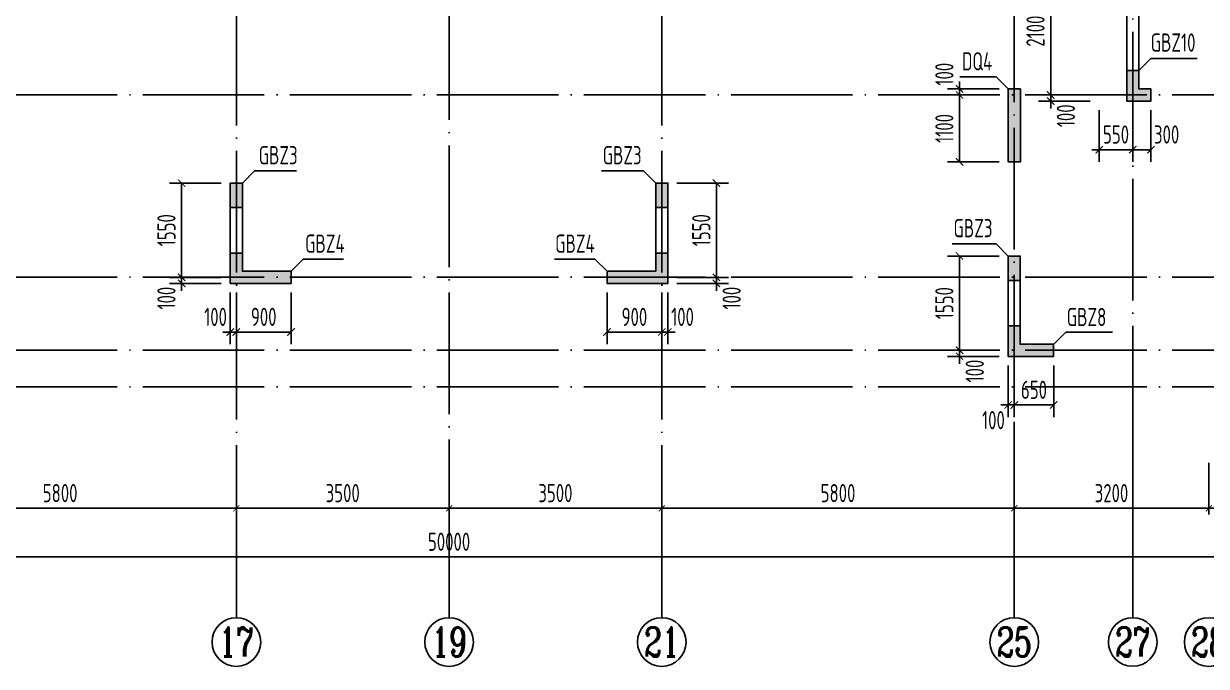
# Model space of a CAD drawing. Extents: x -668857 to 185752, y -270966 to 286822.
# Drawn here: x -299218 to -279757, y -11475 to -901 of the extents above; entities that cross this region are included whole.
import ezdxf
from ezdxf.enums import TextEntityAlignment as Align

# ---------------------------------------------------------------- set-up
doc = ezdxf.new("R2010")
doc.units = 0
doc.header["$LTSCALE"] = 1000
doc.linetypes.add('DOTE', pattern=[2.42, 2, -0.2, 0.02, -0.2])
doc.layers.get('0').update_dxf_attribs({"linetype": 'CONTINUOUS'})
doc.layers.get('DEFPOINTS').update_dxf_attribs({"linetype": 'CONTINUOUS'})
for name, color, linetype in [('A-AXIS', 1, 'CONTINUOUS'), ('A-DOTE', 10, 'DOTE'), ('AXIS_NUM', 7, 'CONTINUOUS'), ('S-Q墙实线', 6, 'CONTINUOUS'), ('S-Q墙标注', 3, 'CONTINUOUS'), ('S-X详图填充', 252, 'CONTINUOUS'), ('S-X详图实线', 4, 'CONTINUOUS'), ('S-Y一般标注', 3, 'CONTINUOUS'), ('S-Z柱编号', 6, 'CONTINUOUS')]:
    doc.layers.add(name, color=color, linetype=linetype)
doc.styles.add('TSSD_Axis', font='complex.shx', dxfattribs={"width": 0.7, "bigfont": 'hztxt.shx'})
doc.styles.add('TSSD_DIMENSION', font='Tssdeng.shx', dxfattribs={"width": 0.7, "bigfont": 'tssdchn.shx'})
doc.styles.add('TSSD_REIN', font='tssdeng.shx', dxfattribs={"width": 0.7, "height": 300, "bigfont": 'tssdchn.shx'})
doc.styles.add('结构文字', font='zstxt.shx', dxfattribs={"width": 0.7, "bigfont": 'zshz.shx'})
doc.dimstyles.new('STRUCK', dxfattribs={"dimtxt": 400, "dimasz": 121, "dimexe": 200, "dimexo": 150, "dimgap": 115, "dimtad": 1, "dimdec": 0, "dimdsep": 46, "dimtxsty": '结构文字', "dimblk": 'ARCHTICK', "dimcen": 400, "dimclrd": 3, "dimclre": 3, "dimclrt": 7, "dimadec": 0, "dimazin": 0, "dimtfac": 1, "dimtdec": 0, "dimtix": 1, "dimtmove": 2, "dimatfit": 3, "dimldrblk": '_DIMX', "dimfxl": 1, "dimtolj": 1, "dimtzin": 0, "dimarcsym": 0})
doc.dimstyles.new('TSSD_100_100', dxfattribs={"dimtxt": 300, "dimasz": 100, "dimexe": 100, "dimexo": 250, "dimgap": 100, "dimtad": 1, "dimdec": 0, "dimzin": 0, "dimdsep": 46, "dimtxsty": 'TSSD_DIMENSION', "dimblk": 'ARCHTICK', "dimcen": 0, "dimdle": 100, "dimclrt": 7, "dimadec": 0, "dimazin": 0, "dimtfac": 1, "dimtdec": 0, "dimtix": 1, "dimtmove": 2, "dimatfit": 3, "dimldrblk": 'ARCHTICK', "dimfxl": 1, "dimtolj": 1, "dimtzin": 0, "dimarcsym": 0})

# ---------------------------------------------------------------- blocks, each defined once
blk = doc.blocks.new('_ArchTick')
at = {"color": 0, "linetype": 'ByBlock', "const_width": 0.15}
blk.add_lwpolyline([(-0.5, -0.5), (0.5, 0.5)], dxfattribs=at)
blk = doc.blocks.new('*D196')
at = {"layer": 'DEFPOINTS', "color": 0, "transparency": 16777216}
for p in [(20300, 3600), (26100, 3600), (26100, 2600)]:
    blk.add_point(p, dxfattribs=at)
at = {"layer": 'S-Y一般标注', "color": 0, "lineweight": -2, "transparency": 16777216}
for p, q in [((20300, 3350), (20300, 2500)), ((26100, 3350), (26100, 2500)), ((20200, 2600), (26200, 2600))]:
    blk.add_line(p, q, dxfattribs=at)
at = {"layer": 'S-Y一般标注', "color": 0, "lineweight": -2, "transparency": 16777216, "xscale": 100, "yscale": 100, "zscale": 100, "rotation": 180}
blk.add_blockref('_ArchTick', (20300, 2600), dxfattribs=at)
at = {"layer": 'S-Y一般标注', "color": 0, "lineweight": -2, "transparency": 16777216, "xscale": 100, "yscale": 100, "zscale": 100}
blk.add_blockref('_ArchTick', (26100, 2600), dxfattribs=at)
at = {"layer": 'S-Y一般标注', "color": 7, "transparency": 16777216, "insert": (23200, 2850), "char_height": 300, "attachment_point": 5, "style": 'TSSD_DIMENSION'}
blk.add_mtext('\\A1;5800', dxfattribs=at)
blk = doc.blocks.new('ts_axno')
at = {"color": 0, "linetype": 'ByBlock', "lineweight": -2}
blk.add_circle((0, 0), 0.5, dxfattribs=at)
at = {"color": 0, "linetype": 'ByBlock', "lineweight": -2, "style": 'TSSD_Axis', "width": 0.7}
blk.add_attdef('A', text='', height=0.6, dxfattribs=at).set_placement((0, 0), align=Align.MIDDLE_CENTER)
blk = doc.blocks.new('*D197')
at = {"layer": 'DEFPOINTS', "color": 0, "transparency": 16777216}
for p in [(26100, 3600), (29600, 3600), (29600, 2600)]:
    blk.add_point(p, dxfattribs=at)
at = {"layer": 'S-Y一般标注', "color": 0, "lineweight": -2, "transparency": 16777216}
for p, q in [((26100, 3350), (26100, 2500)), ((29600, 3350), (29600, 2500)), ((26000, 2600), (29700, 2600))]:
    blk.add_line(p, q, dxfattribs=at)
at = {"layer": 'S-Y一般标注', "color": 0, "lineweight": -2, "transparency": 16777216, "xscale": 100, "yscale": 100, "zscale": 100, "rotation": 180}
blk.add_blockref('_ArchTick', (26100, 2600), dxfattribs=at)
at = {"layer": 'S-Y一般标注', "color": 0, "lineweight": -2, "transparency": 16777216, "xscale": 100, "yscale": 100, "zscale": 100}
blk.add_blockref('_ArchTick', (29600, 2600), dxfattribs=at)
at = {"layer": 'S-Y一般标注', "color": 7, "transparency": 16777216, "insert": (27850, 2850), "char_height": 300, "attachment_point": 5, "style": 'TSSD_DIMENSION'}
blk.add_mtext('\\A1;3500', dxfattribs=at)
blk = doc.blocks.new('*D198')
at = {"layer": 'DEFPOINTS', "color": 0, "transparency": 16777216}
for p in [(33100, 3600), (38900, 3600), (38900, 2600)]:
    blk.add_point(p, dxfattribs=at)
at = {"layer": 'S-Y一般标注', "color": 0, "lineweight": -2, "transparency": 16777216}
for p, q in [((33100, 3350), (33100, 2500)), ((38900, 3350), (38900, 2500)), ((33000, 2600), (39000, 2600))]:
    blk.add_line(p, q, dxfattribs=at)
at = {"layer": 'S-Y一般标注', "color": 0, "lineweight": -2, "transparency": 16777216, "xscale": 100, "yscale": 100, "zscale": 100, "rotation": 180}
blk.add_blockref('_ArchTick', (33100, 2600), dxfattribs=at)
at = {"layer": 'S-Y一般标注', "color": 0, "lineweight": -2, "transparency": 16777216, "xscale": 100, "yscale": 100, "zscale": 100}
blk.add_blockref('_ArchTick', (38900, 2600), dxfattribs=at)
at = {"layer": 'S-Y一般标注', "color": 7, "transparency": 16777216, "insert": (36000, 2850), "char_height": 300, "attachment_point": 5, "style": 'TSSD_DIMENSION'}
blk.add_mtext('\\A1;5800', dxfattribs=at)
blk = doc.blocks.new('*D199')
at = {"layer": 'DEFPOINTS', "color": 0, "transparency": 16777216}
for p in [(42100, 3600), (45300, 3600), (45300, 2600)]:
    blk.add_point(p, dxfattribs=at)
at = {"layer": 'S-Y一般标注', "color": 0, "lineweight": -2, "transparency": 16777216}
for p, q in [((42100, 3350), (42100, 2500)), ((45300, 3350), (45300, 2500)), ((42000, 2600), (45400, 2600))]:
    blk.add_line(p, q, dxfattribs=at)
at = {"layer": 'S-Y一般标注', "color": 0, "lineweight": -2, "transparency": 16777216, "xscale": 100, "yscale": 100, "zscale": 100, "rotation": 180}
blk.add_blockref('_ArchTick', (42100, 2600), dxfattribs=at)
at = {"layer": 'S-Y一般标注', "color": 0, "lineweight": -2, "transparency": 16777216, "xscale": 100, "yscale": 100, "zscale": 100}
blk.add_blockref('_ArchTick', (45300, 2600), dxfattribs=at)
at = {"layer": 'S-Y一般标注', "color": 7, "transparency": 16777216, "insert": (43700, 2850), "char_height": 300, "attachment_point": 5, "style": 'TSSD_DIMENSION'}
blk.add_mtext('\\A1;3200', dxfattribs=at)
blk = doc.blocks.new('*D202')
at = {"layer": 'DEFPOINTS', "color": 0, "transparency": 16777216}
for p in [(4600, 3600), (54600, 3600), (54600, 1800)]:
    blk.add_point(p, dxfattribs=at)
at = {"layer": 'S-Y一般标注', "color": 0, "lineweight": -2, "transparency": 16777216}
for p, q in [((4600, 3350), (4600, 1700)), ((54600, 3350), (54600, 1700)), ((4500, 1800), (54700, 1800))]:
    blk.add_line(p, q, dxfattribs=at)
at = {"layer": 'S-Y一般标注', "color": 0, "lineweight": -2, "transparency": 16777216, "xscale": 100, "yscale": 100, "zscale": 100, "rotation": 180}
blk.add_blockref('_ArchTick', (4600, 1800), dxfattribs=at)
at = {"layer": 'S-Y一般标注', "color": 0, "lineweight": -2, "transparency": 16777216, "xscale": 100, "yscale": 100, "zscale": 100}
blk.add_blockref('_ArchTick', (54600, 1800), dxfattribs=at)
at = {"layer": 'S-Y一般标注', "color": 7, "transparency": 16777216, "insert": (29600, 2050), "char_height": 300, "attachment_point": 5, "style": 'TSSD_DIMENSION'}
blk.add_mtext('\\A1;50000', dxfattribs=at)
blk = doc.blocks.new('*D205')
at = {"layer": 'DEFPOINTS', "color": 0, "transparency": 16777216}
for p in [(29600, 3600), (33100, 3600), (33100, 2600)]:
    blk.add_point(p, dxfattribs=at)
at = {"layer": 'S-Y一般标注', "color": 0, "lineweight": -2, "transparency": 16777216}
for p, q in [((29600, 3350), (29600, 2500)), ((33100, 3350), (33100, 2500)), ((29500, 2600), (33200, 2600))]:
    blk.add_line(p, q, dxfattribs=at)
at = {"layer": 'S-Y一般标注', "color": 0, "lineweight": -2, "transparency": 16777216, "xscale": 100, "yscale": 100, "zscale": 100, "rotation": 180}
blk.add_blockref('_ArchTick', (29600, 2600), dxfattribs=at)
at = {"layer": 'S-Y一般标注', "color": 0, "lineweight": -2, "transparency": 16777216, "xscale": 100, "yscale": 100, "zscale": 100}
blk.add_blockref('_ArchTick', (33100, 2600), dxfattribs=at)
at = {"layer": 'S-Y一般标注', "color": 7, "transparency": 16777216, "insert": (31350, 2850), "char_height": 300, "attachment_point": 5, "style": 'TSSD_DIMENSION'}
blk.add_mtext('\\A1;3500', dxfattribs=at)
blk = doc.blocks.new('*D206')
at = {"layer": 'DEFPOINTS', "color": 0, "transparency": 16777216}
for p in [(38900, 3600), (42100, 3600), (42100, 2600)]:
    blk.add_point(p, dxfattribs=at)
at = {"layer": 'S-Y一般标注', "color": 0, "lineweight": -2, "transparency": 16777216}
for p, q in [((38900, 3350), (38900, 2500)), ((42100, 3350), (42100, 2500)), ((38800, 2600), (42200, 2600))]:
    blk.add_line(p, q, dxfattribs=at)
at = {"layer": 'S-Y一般标注', "color": 0, "lineweight": -2, "transparency": 16777216, "xscale": 100, "yscale": 100, "zscale": 100, "rotation": 180}
blk.add_blockref('_ArchTick', (38900, 2600), dxfattribs=at)
at = {"layer": 'S-Y一般标注', "color": 0, "lineweight": -2, "transparency": 16777216, "xscale": 100, "yscale": 100, "zscale": 100}
blk.add_blockref('_ArchTick', (42100, 2600), dxfattribs=at)
at = {"layer": 'S-Y一般标注', "color": 7, "transparency": 16777216, "insert": (40500, 2850), "char_height": 300, "attachment_point": 5, "style": 'TSSD_DIMENSION'}
blk.add_mtext('\\A1;3200', dxfattribs=at)
blk = doc.blocks.new('*D3388')
at = {"layer": 'DEFPOINTS', "color": 0, "transparency": 16777216}
for p in [(-296618, -5075), (-295818, -5075), (-295818, -5175)]:
    blk.add_point(p, dxfattribs=at)
at = {"layer": 'S-Q墙标注', "color": 3, "lineweight": -2, "transparency": 16777216}
for p, q in [((-296618, -5075), (-296618, -4954)), ((-295968, -5075), (-296818, -5075)), ((-295968, -5175), (-296818, -5175)), ((-296618, -5175), (-296618, -5075)), ((-296618, -5175), (-296618, -5296))]:
    blk.add_line(p, q, dxfattribs=at)
at = {"layer": 'S-Q墙标注', "color": 3, "lineweight": -2, "transparency": 16777216, "xscale": 121, "yscale": 121, "zscale": 121}
for p, rotation in [((-296618, -5075), 270), ((-296618, -5175), 90)]:
    blk.add_blockref('_ArchTick', p, dxfattribs=dict(at, rotation=rotation))
at = {"layer": 'S-Q墙标注', "color": 7, "transparency": 16777216, "insert": (-296868, -5417), "char_height": 300, "attachment_point": 5, "rotation": 90, "style": 'TSSD_REIN'}
blk.add_mtext('\\A1;100', dxfattribs=at)
blk = doc.blocks.new('_DIMX')
blk.add_line((-150, 0), (150, 0))
at = {"const_width": 50}
blk.add_lwpolyline([(-70, -70), (70, 70)], dxfattribs=at)
blk = doc.blocks.new('*D3389')
at = {"layer": 'DEFPOINTS', "color": 0, "transparency": 16777216}
for p in [(-296618, -3525), (-295818, -3525), (-295818, -5075)]:
    blk.add_point(p, dxfattribs=at)
at = {"layer": 'S-Q墙标注', "color": 3, "lineweight": -2, "transparency": 16777216}
for p, q in [((-295968, -3525), (-296818, -3525)), ((-296618, -5075), (-296618, -3525)), ((-295968, -5075), (-296818, -5075))]:
    blk.add_line(p, q, dxfattribs=at)
at = {"layer": 'S-Q墙标注', "color": 3, "lineweight": -2, "transparency": 16777216, "xscale": 121, "yscale": 121, "zscale": 121}
for p, rotation in [((-296618, -3525), 90), ((-296618, -5075), 270)]:
    blk.add_blockref('_ArchTick', p, dxfattribs=dict(at, rotation=rotation))
at = {"layer": 'S-Q墙标注', "color": 7, "transparency": 16777216, "insert": (-296868, -4300), "char_height": 300, "attachment_point": 5, "rotation": 90, "style": 'TSSD_REIN'}
blk.add_mtext('\\A1;1550', dxfattribs=at)
blk = doc.blocks.new('*D3390')
at = {"layer": 'DEFPOINTS', "color": 0, "transparency": 16777216}
for p in [(-295718, -5175), (-294818, -5175), (-295718, -5975)]:
    blk.add_point(p, dxfattribs=at)
at = {"layer": 'S-Q墙标注', "color": 3, "lineweight": -2, "transparency": 16777216}
for p, q in [((-295718, -5325), (-295718, -6175)), ((-294818, -5325), (-294818, -6175)), ((-294818, -5975), (-295718, -5975))]:
    blk.add_line(p, q, dxfattribs=at)
at = {"layer": 'S-Q墙标注', "color": 3, "lineweight": -2, "transparency": 16777216, "xscale": 121, "yscale": 121, "zscale": 121, "rotation": 180}
blk.add_blockref('_ArchTick', (-295718, -5975), dxfattribs=at)
at = {"layer": 'S-Q墙标注', "color": 3, "lineweight": -2, "transparency": 16777216, "xscale": 121, "yscale": 121, "zscale": 121}
blk.add_blockref('_ArchTick', (-294818, -5975), dxfattribs=at)
at = {"layer": 'S-Q墙标注', "color": 7, "transparency": 16777216, "insert": (-295268, -5725), "char_height": 300, "attachment_point": 5, "style": 'TSSD_REIN'}
blk.add_mtext('\\A1;900', dxfattribs=at)
blk = doc.blocks.new('*D3391')
at = {"layer": 'DEFPOINTS', "color": 0, "transparency": 16777216}
for p in [(-295818, -5175), (-295718, -5175), (-295818, -5975)]:
    blk.add_point(p, dxfattribs=at)
at = {"layer": 'S-Q墙标注', "color": 3, "lineweight": -2, "transparency": 16777216}
for p, q in [((-295818, -5325), (-295818, -6175)), ((-295718, -5325), (-295718, -6175)), ((-295818, -5975), (-295939, -5975)), ((-295718, -5975), (-295818, -5975)), ((-295718, -5975), (-295597, -5975))]:
    blk.add_line(p, q, dxfattribs=at)
at = {"layer": 'S-Q墙标注', "color": 3, "lineweight": -2, "transparency": 16777216, "xscale": 121, "yscale": 121, "zscale": 121}
blk.add_blockref('_ArchTick', (-295818, -5975), dxfattribs=at)
at = {"layer": 'S-Q墙标注', "color": 3, "lineweight": -2, "transparency": 16777216, "xscale": 121, "yscale": 121, "zscale": 121, "rotation": 180}
blk.add_blockref('_ArchTick', (-295718, -5975), dxfattribs=at)
at = {"layer": 'S-Q墙标注', "color": 7, "transparency": 16777216, "insert": (-296060, -5725), "char_height": 300, "attachment_point": 5, "style": 'TSSD_REIN'}
blk.add_mtext('\\A1;100', dxfattribs=at)
blk = doc.blocks.new('*D3459')
at = {"layer": 'DEFPOINTS', "color": 0, "transparency": 16777216}
for p in [(-288618, -5075), (-288618, -5175), (-287818, -5075)]:
    blk.add_point(p, dxfattribs=at)
at = {"layer": 'S-Q墙标注', "color": 3, "lineweight": -2, "transparency": 16777216}
for p, q in [((-287818, -5075), (-287818, -4954)), ((-288468, -5075), (-287618, -5075)), ((-288468, -5175), (-287618, -5175)), ((-287818, -5175), (-287818, -5075)), ((-287818, -5175), (-287818, -5296))]:
    blk.add_line(p, q, dxfattribs=at)
at = {"layer": 'S-Q墙标注', "color": 3, "lineweight": -2, "transparency": 16777216, "xscale": 121, "yscale": 121, "zscale": 121}
for p, rotation in [((-287818, -5075), 270), ((-287818, -5175), 90)]:
    blk.add_blockref('_ArchTick', p, dxfattribs=dict(at, rotation=rotation))
at = {"layer": 'S-Q墙标注', "color": 7, "transparency": 16777216, "insert": (-287568, -5417), "char_height": 300, "attachment_point": 5, "rotation": 90, "style": 'TSSD_REIN'}
blk.add_mtext('\\A1;100', dxfattribs=at)
blk = doc.blocks.new('*D3460')
at = {"layer": 'DEFPOINTS', "color": 0, "transparency": 16777216}
for p in [(-288618, -3525), (-287818, -3525), (-288618, -5075)]:
    blk.add_point(p, dxfattribs=at)
at = {"layer": 'S-Q墙标注', "color": 3, "lineweight": -2, "transparency": 16777216}
for p, q in [((-288468, -3525), (-287618, -3525)), ((-287818, -5075), (-287818, -3525)), ((-288468, -5075), (-287618, -5075))]:
    blk.add_line(p, q, dxfattribs=at)
at = {"layer": 'S-Q墙标注', "color": 3, "lineweight": -2, "transparency": 16777216, "xscale": 121, "yscale": 121, "zscale": 121}
for p, rotation in [((-287818, -3525), 90), ((-287818, -5075), 270)]:
    blk.add_blockref('_ArchTick', p, dxfattribs=dict(at, rotation=rotation))
at = {"layer": 'S-Q墙标注', "color": 7, "transparency": 16777216, "insert": (-288068, -4300), "char_height": 300, "attachment_point": 5, "rotation": 90, "style": 'TSSD_REIN'}
blk.add_mtext('\\A1;1550', dxfattribs=at)
blk = doc.blocks.new('*D3461')
at = {"layer": 'DEFPOINTS', "color": 0, "transparency": 16777216}
for p in [(-289618, -5175), (-288718, -5175), (-288718, -5975)]:
    blk.add_point(p, dxfattribs=at)
at = {"layer": 'S-Q墙标注', "color": 3, "lineweight": -2, "transparency": 16777216}
for p, q in [((-289618, -5325), (-289618, -6175)), ((-288718, -5325), (-288718, -6175)), ((-289618, -5975), (-288718, -5975))]:
    blk.add_line(p, q, dxfattribs=at)
at = {"layer": 'S-Q墙标注', "color": 3, "lineweight": -2, "transparency": 16777216, "xscale": 121, "yscale": 121, "zscale": 121, "rotation": 180}
blk.add_blockref('_ArchTick', (-289618, -5975), dxfattribs=at)
at = {"layer": 'S-Q墙标注', "color": 3, "lineweight": -2, "transparency": 16777216, "xscale": 121, "yscale": 121, "zscale": 121}
blk.add_blockref('_ArchTick', (-288718, -5975), dxfattribs=at)
at = {"layer": 'S-Q墙标注', "color": 7, "transparency": 16777216, "insert": (-289168, -5725), "char_height": 300, "attachment_point": 5, "style": 'TSSD_REIN'}
blk.add_mtext('\\A1;900', dxfattribs=at)
blk = doc.blocks.new('*D3462')
at = {"layer": 'DEFPOINTS', "color": 0, "transparency": 16777216}
for p in [(-288718, -5175), (-288618, -5175), (-288618, -5975)]:
    blk.add_point(p, dxfattribs=at)
at = {"layer": 'S-Q墙标注', "color": 3, "lineweight": -2, "transparency": 16777216}
for p, q in [((-288718, -5325), (-288718, -6175)), ((-288618, -5325), (-288618, -6175)), ((-288718, -5975), (-288839, -5975)), ((-288718, -5975), (-288618, -5975)), ((-288618, -5975), (-288497, -5975))]:
    blk.add_line(p, q, dxfattribs=at)
at = {"layer": 'S-Q墙标注', "color": 3, "lineweight": -2, "transparency": 16777216, "xscale": 121, "yscale": 121, "zscale": 121}
blk.add_blockref('_ArchTick', (-288718, -5975), dxfattribs=at)
at = {"layer": 'S-Q墙标注', "color": 3, "lineweight": -2, "transparency": 16777216, "xscale": 121, "yscale": 121, "zscale": 121, "rotation": 180}
blk.add_blockref('_ArchTick', (-288618, -5975), dxfattribs=at)
at = {"layer": 'S-Q墙标注', "color": 7, "transparency": 16777216, "insert": (-288376, -5725), "char_height": 300, "attachment_point": 5, "style": 'TSSD_REIN'}
blk.add_mtext('\\A1;100', dxfattribs=at)
blk = doc.blocks.new('*D3463')
at = {"layer": 'DEFPOINTS', "color": 0, "transparency": 16777216}
for p in [(-283818, -6275), (-283018, -6275), (-283018, -6375)]:
    blk.add_point(p, dxfattribs=at)
at = {"layer": 'S-Q墙标注', "color": 3, "lineweight": -2, "transparency": 16777216}
for p, q in [((-283818, -6275), (-283818, -6154)), ((-283168, -6275), (-284018, -6275)), ((-283168, -6375), (-284018, -6375)), ((-283818, -6375), (-283818, -6275)), ((-283818, -6375), (-283818, -6496))]:
    blk.add_line(p, q, dxfattribs=at)
at = {"layer": 'S-Q墙标注', "color": 3, "lineweight": -2, "transparency": 16777216, "xscale": 121, "yscale": 121, "zscale": 121}
for p, rotation in [((-283818, -6275), 270), ((-283818, -6375), 90)]:
    blk.add_blockref('_ArchTick', p, dxfattribs=dict(at, rotation=rotation))
at = {"layer": 'S-Q墙标注', "color": 7, "transparency": 16777216, "insert": (-283568, -6617), "char_height": 300, "attachment_point": 5, "rotation": 90, "style": 'TSSD_REIN'}
blk.add_mtext('\\A1;100', dxfattribs=at)
blk = doc.blocks.new('*D3464')
at = {"layer": 'DEFPOINTS', "color": 0, "transparency": 16777216}
for p in [(-283818, -4725), (-283018, -4725), (-283018, -6275)]:
    blk.add_point(p, dxfattribs=at)
at = {"layer": 'S-Q墙标注', "color": 3, "lineweight": -2, "transparency": 16777216}
for p, q in [((-283168, -4725), (-284018, -4725)), ((-283818, -6275), (-283818, -4725)), ((-283168, -6275), (-284018, -6275))]:
    blk.add_line(p, q, dxfattribs=at)
at = {"layer": 'S-Q墙标注', "color": 3, "lineweight": -2, "transparency": 16777216, "xscale": 121, "yscale": 121, "zscale": 121}
for p, rotation in [((-283818, -4725), 90), ((-283818, -6275), 270)]:
    blk.add_blockref('_ArchTick', p, dxfattribs=dict(at, rotation=rotation))
at = {"layer": 'S-Q墙标注', "color": 7, "transparency": 16777216, "insert": (-284068, -5500), "char_height": 300, "attachment_point": 5, "rotation": 90, "style": 'TSSD_REIN'}
blk.add_mtext('\\A1;1550', dxfattribs=at)
blk = doc.blocks.new('*D3465')
at = {"layer": 'DEFPOINTS', "color": 0, "transparency": 16777216}
for p in [(-283018, -6375), (-282918, -6375), (-282918, -7175)]:
    blk.add_point(p, dxfattribs=at)
at = {"layer": 'S-Q墙标注', "color": 3, "lineweight": -2, "transparency": 16777216}
for p, q in [((-283018, -6525), (-283018, -7375)), ((-282918, -6525), (-282918, -7375)), ((-283018, -7175), (-283139, -7175)), ((-283018, -7175), (-282918, -7175)), ((-282918, -7175), (-282797, -7175))]:
    blk.add_line(p, q, dxfattribs=at)
at = {"layer": 'S-Q墙标注', "color": 3, "lineweight": -2, "transparency": 16777216, "xscale": 121, "yscale": 121, "zscale": 121}
blk.add_blockref('_ArchTick', (-283018, -7175), dxfattribs=at)
at = {"layer": 'S-Q墙标注', "color": 3, "lineweight": -2, "transparency": 16777216, "xscale": 121, "yscale": 121, "zscale": 121, "rotation": 180}
blk.add_blockref('_ArchTick', (-282918, -7175), dxfattribs=at)
at = {"layer": 'S-Q墙标注', "color": 7, "transparency": 16777216, "insert": (-283260, -7425), "char_height": 300, "attachment_point": 5, "style": 'TSSD_REIN'}
blk.add_mtext('\\A1;100', dxfattribs=at)
blk = doc.blocks.new('*D3466')
at = {"layer": 'DEFPOINTS', "color": 0, "transparency": 16777216}
for p in [(-282918, -6375), (-282268, -6375), (-282268, -7175)]:
    blk.add_point(p, dxfattribs=at)
at = {"layer": 'S-Q墙标注', "color": 3, "lineweight": -2, "transparency": 16777216}
for p, q in [((-282918, -6525), (-282918, -7375)), ((-282268, -6525), (-282268, -7375)), ((-282918, -7175), (-282268, -7175))]:
    blk.add_line(p, q, dxfattribs=at)
at = {"layer": 'S-Q墙标注', "color": 3, "lineweight": -2, "transparency": 16777216, "xscale": 121, "yscale": 121, "zscale": 121, "rotation": 180}
blk.add_blockref('_ArchTick', (-282918, -7175), dxfattribs=at)
at = {"layer": 'S-Q墙标注', "color": 3, "lineweight": -2, "transparency": 16777216, "xscale": 121, "yscale": 121, "zscale": 121}
blk.add_blockref('_ArchTick', (-282268, -7175), dxfattribs=at)
at = {"layer": 'S-Q墙标注', "color": 7, "transparency": 16777216, "insert": (-282593, -6925), "char_height": 300, "attachment_point": 5, "style": 'TSSD_REIN'}
blk.add_mtext('\\A1;650', dxfattribs=at)
blk = doc.blocks.new('*D3487')
at = {"layer": 'DEFPOINTS', "color": 0, "transparency": 16777216}
for p in [(-282318, -2075), (-281518, -2075), (-281518, -2175)]:
    blk.add_point(p, dxfattribs=at)
at = {"layer": 'S-Q墙标注', "color": 3, "lineweight": -2, "transparency": 16777216}
for p, q in [((-281668, -2075), (-282518, -2075)), ((-282318, -2075), (-282318, -1954)), ((-282318, -2175), (-282318, -2075)), ((-281668, -2175), (-282518, -2175)), ((-282318, -2175), (-282318, -2296))]:
    blk.add_line(p, q, dxfattribs=at)
at = {"layer": 'S-Q墙标注', "color": 3, "lineweight": -2, "transparency": 16777216, "xscale": 121, "yscale": 121, "zscale": 121}
for p, rotation in [((-282318, -2075), 270), ((-282318, -2175), 90)]:
    blk.add_blockref('_ArchTick', p, dxfattribs=dict(at, rotation=rotation))
at = {"layer": 'S-Q墙标注', "color": 7, "transparency": 16777216, "insert": (-282068, -2417), "char_height": 300, "attachment_point": 5, "rotation": 90, "style": 'TSSD_REIN'}
blk.add_mtext('\\A1;100', dxfattribs=at)
blk = doc.blocks.new('*D3488')
at = {"layer": 'DEFPOINTS', "color": 0, "transparency": 16777216}
for p in [(-282318, 25), (-281518, 25), (-281518, -2075)]:
    blk.add_point(p, dxfattribs=at)
at = {"layer": 'S-Q墙标注', "color": 3, "lineweight": -2, "transparency": 16777216}
for p, q in [((-281668, 25), (-282518, 25)), ((-282318, -2075), (-282318, 25)), ((-281668, -2075), (-282518, -2075))]:
    blk.add_line(p, q, dxfattribs=at)
at = {"layer": 'S-Q墙标注', "color": 3, "lineweight": -2, "transparency": 16777216, "xscale": 121, "yscale": 121, "zscale": 121}
for p, rotation in [((-282318, 25), 90), ((-282318, -2075), 270)]:
    blk.add_blockref('_ArchTick', p, dxfattribs=dict(at, rotation=rotation))
at = {"layer": 'S-Q墙标注', "color": 7, "transparency": 16777216, "insert": (-282568, -1025), "char_height": 300, "attachment_point": 5, "rotation": 90, "style": 'TSSD_REIN'}
blk.add_mtext('\\A1;2100', dxfattribs=at)
blk = doc.blocks.new('*D3648')
at = {"layer": 'DEFPOINTS', "color": 0, "transparency": 16777216}
for p in [(-281518, -2175), (-280968, -2175), (-280968, -2975)]:
    blk.add_point(p, dxfattribs=at)
at = {"layer": 'S-Q墙标注', "color": 3, "lineweight": -2, "transparency": 16777216}
for p, q in [((-281518, -2325), (-281518, -3175)), ((-280968, -2325), (-280968, -3175)), ((-281518, -2975), (-281639, -2975)), ((-281518, -2975), (-280968, -2975)), ((-280968, -2975), (-280847, -2975))]:
    blk.add_line(p, q, dxfattribs=at)
at = {"layer": 'S-Q墙标注', "color": 3, "lineweight": -2, "transparency": 16777216, "xscale": 121, "yscale": 121, "zscale": 121}
blk.add_blockref('_ArchTick', (-281518, -2975), dxfattribs=at)
at = {"layer": 'S-Q墙标注', "color": 3, "lineweight": -2, "transparency": 16777216, "xscale": 121, "yscale": 121, "zscale": 121, "rotation": 180}
blk.add_blockref('_ArchTick', (-280968, -2975), dxfattribs=at)
at = {"layer": 'S-Q墙标注', "color": 7, "transparency": 16777216, "insert": (-281243, -2725), "char_height": 300, "attachment_point": 5, "style": 'TSSD_REIN'}
blk.add_mtext('\\A1;550', dxfattribs=at)
blk = doc.blocks.new('*D3649')
at = {"layer": 'DEFPOINTS', "color": 0, "transparency": 16777216}
for p in [(-280968, -2175), (-280668, -2175), (-280668, -2975)]:
    blk.add_point(p, dxfattribs=at)
at = {"layer": 'S-Q墙标注', "color": 3, "lineweight": -2, "transparency": 16777216}
for p, q in [((-280968, -2325), (-280968, -3175)), ((-280668, -2325), (-280668, -3175)), ((-280968, -2975), (-280668, -2975))]:
    blk.add_line(p, q, dxfattribs=at)
at = {"layer": 'S-Q墙标注', "color": 3, "lineweight": -2, "transparency": 16777216, "xscale": 121, "yscale": 121, "zscale": 121, "rotation": 180}
blk.add_blockref('_ArchTick', (-280968, -2975), dxfattribs=at)
at = {"layer": 'S-Q墙标注', "color": 3, "lineweight": -2, "transparency": 16777216, "xscale": 121, "yscale": 121, "zscale": 121}
blk.add_blockref('_ArchTick', (-280668, -2975), dxfattribs=at)
at = {"layer": 'S-Q墙标注', "color": 7, "transparency": 16777216, "insert": (-280410, -2725), "char_height": 300, "attachment_point": 5, "style": 'TSSD_REIN'}
blk.add_mtext('\\A1;300', dxfattribs=at)
blk = doc.blocks.new('*D3781')
at = {"layer": 'DEFPOINTS', "color": 0, "transparency": 16777216}
for p in [(-283818, -2075), (-283018, -2075), (-283018, -3175)]:
    blk.add_point(p, dxfattribs=at)
at = {"layer": 'S-Q墙标注', "color": 3, "lineweight": -2, "transparency": 16777216}
for p, q in [((-283168, -2075), (-284018, -2075)), ((-283818, -3175), (-283818, -2075)), ((-283168, -3175), (-284018, -3175))]:
    blk.add_line(p, q, dxfattribs=at)
at = {"layer": 'S-Q墙标注', "color": 3, "lineweight": -2, "transparency": 16777216, "xscale": 121, "yscale": 121, "zscale": 121}
for p, rotation in [((-283818, -2075), 90), ((-283818, -3175), 270)]:
    blk.add_blockref('_ArchTick', p, dxfattribs=dict(at, rotation=rotation))
at = {"layer": 'S-Q墙标注', "color": 7, "transparency": 16777216, "insert": (-284068, -2625), "char_height": 300, "attachment_point": 5, "rotation": 90, "style": 'TSSD_REIN'}
blk.add_mtext('\\A1;1100', dxfattribs=at)
blk = doc.blocks.new('*D3782')
at = {"layer": 'DEFPOINTS', "color": 0, "transparency": 16777216}
for p in [(-283818, -1975), (-283018, -1975), (-283018, -2075)]:
    blk.add_point(p, dxfattribs=at)
at = {"layer": 'S-Q墙标注', "color": 3, "lineweight": -2, "transparency": 16777216}
for p, q in [((-283818, -1975), (-283818, -1854)), ((-283168, -1975), (-284018, -1975)), ((-283168, -2075), (-284018, -2075)), ((-283818, -2075), (-283818, -1975)), ((-283818, -2075), (-283818, -2196))]:
    blk.add_line(p, q, dxfattribs=at)
at = {"layer": 'S-Q墙标注', "color": 3, "lineweight": -2, "transparency": 16777216, "xscale": 121, "yscale": 121, "zscale": 121}
for p, rotation in [((-283818, -1975), 270), ((-283818, -2075), 90)]:
    blk.add_blockref('_ArchTick', p, dxfattribs=dict(at, rotation=rotation))
at = {"layer": 'S-Q墙标注', "color": 7, "transparency": 16777216, "insert": (-284068, -1733), "char_height": 300, "attachment_point": 5, "rotation": 90, "style": 'TSSD_REIN'}
blk.add_mtext('\\A1;100', dxfattribs=at)
blk = doc.blocks.new('20210726.16395156')
at = {"layer": 'A-AXIS'}
for p, q in [((26100, 3600), (26100, 800)), ((29600, 3600), (29600, 800)), ((33100, 3600), (33100, 800)), ((38900, 3600.1), (38900, 800.1)), ((40850, 3600.2), (40850, 800.2))]:
    blk.add_line(p, q, dxfattribs=at)
at = {"layer": 'A-DOTE'}
for p, q in [((29600, 18249.9), (29600, 3600)), ((38900.2, 13700), (38900, 3600)), ((40850, 3600.2), (40850, 11500)), ((26100, 10900), (26100, 3600)), ((33100, 10900), (33100, 3600)), ((55600, 9400), (3600, 9400)), ((55600, 6400), (3600, 6400)), ((55600, 5200), (3600, 5200)), ((55600, 4600), (3600, 4600))]:
    blk.add_line(p, q, dxfattribs=at)
at = {"layer": 'A-AXIS'}
ref = blk.add_blockref('ts_axno', (26100, 400), dxfattribs=dict(at, xscale=-800, yscale=800, zscale=800, rotation=180))
ref.add_attrib('10', '17', dxfattribs={"layer": 'AXIS_NUM', "height": 480, "style": 'TSSD_Axis', "width": 0.7}).set_placement((26100, 400), align=Align.MIDDLE_CENTER)
ref = blk.add_blockref('ts_axno', (29600, 400), dxfattribs=dict(at, xscale=-800, yscale=800, zscale=800, rotation=180))
ref.add_attrib('13', '19', dxfattribs={"layer": 'AXIS_NUM', "height": 480, "style": 'TSSD_Axis', "width": 0.7}).set_placement((29600, 400), align=Align.MIDDLE_CENTER)
ref = blk.add_blockref('ts_axno', (33100, 400), dxfattribs=dict(at, xscale=-800, yscale=800, zscale=800, rotation=180))
ref.add_attrib('13', '21', dxfattribs={"layer": 'AXIS_NUM', "height": 480, "style": 'TSSD_Axis', "width": 0.7}).set_placement((33100, 400), align=Align.MIDDLE_CENTER)
ref = blk.add_blockref('ts_axno', (38900, 400.1), dxfattribs=dict(at, xscale=-800, yscale=800, zscale=800, rotation=180))
ref.add_attrib('17', '25', dxfattribs={"layer": 'AXIS_NUM', "height": 480, "style": 'TSSD_Axis', "width": 0.7}).set_placement((38900, 400.1), align=Align.MIDDLE_CENTER)
ref = blk.add_blockref('ts_axno', (40850, 400.2), dxfattribs=dict(at, xscale=-800, yscale=800, zscale=800, rotation=180))
ref.add_attrib('5', '27', dxfattribs={"layer": 'AXIS_NUM', "height": 480, "style": 'TSSD_Axis', "width": 0.7}).set_placement((40850, 400.2), align=Align.MIDDLE_CENTER)
ref = blk.add_blockref('ts_axno', (42100, 400), dxfattribs=dict(at, xscale=-800, yscale=800, zscale=800, rotation=180))
ref.add_attrib('19', '28', dxfattribs={"layer": 'AXIS_NUM', "height": 480, "style": 'TSSD_Axis', "width": 0.7}).set_placement((42100, 400), align=Align.MIDDLE_CENTER)
at = {"layer": 'S-Y一般标注'}
for base, p1, p2, picture, middle in [((54600, 1800), (4600, 3600), (54600, 3600), '*D202', (29600, 2050)), ((26100, 2600), (20300, 3600), (26100, 3600), '*D196', (23200, 2850)), ((29600, 2600), (26100, 3600), (29600, 3600), '*D197', (27850, 2850)), ((33100, 2600), (29600, 3600), (33100, 3600), '*D205', (31350, 2850)), ((38900, 2600.1), (33100, 3600), (38900, 3600.1), '*D198', (36000, 2850.1)), ((42100, 2600.1), (38900, 3600.1), (42100, 3600.1), '*D206', (40500, 2850.1)), ((45300, 2600.1), (42100, 3600.1), (45300, 3600.1), '*D199', (43700, 2850.1))]:
    dim = blk.add_linear_dim(base=base, p1=p1, p2=p2, dimstyle='TSSD_100_100', dxfattribs=at)
    dim.commit()
    dim.dimension.update_dxf_attribs({"geometry": picture, "text_midpoint": middle})

msp = doc.modelspace()

# ---------------------------------------------------------------- hatches: boundary and pattern name
at = {"layer": 'S-X详图填充'}
h = msp.add_hatch(color=256, dxfattribs=at)
h.dxf.hatch_style = 1
h.paths.add_polyline_path([(-280867.64, -1674.74), (-281067.64, -1674.74), (-281067.64, -2174.74), (-280667.64, -2174.74), (-280667.64, -1974.74), (-280867.64, -1974.74)])
h = msp.add_hatch(color=256, dxfattribs=at)
h.dxf.hatch_style = 1
h.paths.add_polyline_path([(-283017.63, -3174.74), (-282817.63, -3174.74), (-282817.63, -1974.74), (-283017.63, -1974.74)])
h = msp.add_hatch(color=256, dxfattribs=at)
h.dxf.hatch_style = 1
h.paths.add_polyline_path([(-295817.65, -3924.74), (-295617.65, -3924.74), (-295617.65, -3524.74), (-295817.65, -3524.74)])
h = msp.add_hatch(color=256, dxfattribs=at)
h.dxf.hatch_style = 1
h.paths.add_polyline_path([(-288817.63, -3924.74), (-288617.63, -3924.74), (-288617.63, -3524.74), (-288817.63, -3524.74)])
h = msp.add_hatch(color=256, dxfattribs=at)
h.dxf.hatch_style = 1
h.paths.add_polyline_path([(-295617.65, -4674.74), (-295817.65, -4674.74), (-295817.65, -5174.74), (-294817.65, -5174.74), (-294817.65, -4974.74), (-295617.65, -4974.74)])
h = msp.add_hatch(color=256, dxfattribs=at)
h.dxf.hatch_style = 1
h.paths.add_polyline_path([(-288617.63, -4674.74), (-288817.63, -4674.74), (-288817.63, -4974.74), (-289617.63, -4974.74), (-289617.63, -5174.74), (-288617.63, -5174.74)])
h = msp.add_hatch(color=256, dxfattribs=at)
h.dxf.hatch_style = 1
h.paths.add_polyline_path([(-283020.12, -5124.75), (-282820.12, -5124.75), (-282820.12, -4724.75), (-283020.12, -4724.75)])
h = msp.add_hatch(color=256, dxfattribs=at)
h.dxf.hatch_style = 1
h.paths.add_polyline_path([(-282820.12, -5874.75), (-283020.12, -5874.75), (-283020.12, -6374.75), (-282270.13, -6374.75), (-282270.13, -6174.75), (-282820.12, -6174.75)])

# ---------------------------------------------------------------- linework, layer by layer
at = {"layer": 'S-Q墙实线'}
for points in [[(-281067.64, -74.74), (-281067.64, -2174.74), (-280667.64, -2174.74), (-280667.64, -1974.74), (-280867.64, -1974.74), (-280867.64, 125.26), (-281517.71, 125.26), (-281517.71, -74.74)], [(-282817.63, -3174.74), (-282817.63, -1974.74), (-283017.63, -1974.74), (-283017.63, -3174.74)], [(-295817.65, -5174.74), (-294917.65, -5174.74), (-294817.65, -5174.74), (-294817.65, -4974.74), (-294917.65, -4974.74), (-295617.65, -4974.74), (-295617.65, -3524.74), (-295817.65, -3524.74)], [(-289517.65, -4974.74), (-289617.63, -4974.74), (-289617.63, -5174.74), (-289517.65, -5174.74), (-288617.63, -5174.74), (-288617.63, -3524.74), (-288817.63, -3524.74), (-288817.63, -4974.74)], [(-283020.12, -6374.75), (-282270.13, -6374.75), (-282270.13, -6174.75), (-282820.12, -6174.75), (-282820.12, -4724.75), (-283020.12, -4724.75)]]:
    msp.add_lwpolyline(points, close=True, dxfattribs=at)
at = {"layer": 'S-X详图实线'}
for points in [[(-280867.64, -1674.74), (-281067.64, -1674.74), (-281067.64, -2174.74), (-280667.64, -2174.74), (-280667.64, -1974.74), (-280867.64, -1974.74), (-280867.64, -1674.74)], [(-283017.63, -3174.74), (-282817.63, -3174.74), (-282817.63, -1974.74), (-283017.63, -1974.74), (-283017.63, -3174.74)], [(-295817.65, -3924.74), (-295617.65, -3924.74), (-295617.65, -3524.74), (-295817.65, -3524.74), (-295817.65, -3924.74)], [(-288817.63, -3924.74), (-288617.63, -3924.74), (-288617.63, -3524.74), (-288817.63, -3524.74), (-288817.63, -3924.74)], [(-295617.65, -4674.74), (-295817.65, -4674.74), (-295817.65, -5174.74), (-294817.65, -5174.74), (-294817.65, -4974.74), (-295617.65, -4974.74), (-295617.65, -4674.74)], [(-288617.63, -4674.74), (-288817.63, -4674.74), (-288817.63, -4974.74), (-289617.63, -4974.74), (-289617.63, -5174.74), (-288617.63, -5174.74), (-288617.63, -4674.74)], [(-283020.12, -5124.75), (-282820.12, -5124.75), (-282820.12, -4724.75), (-283020.12, -4724.75), (-283020.12, -5124.75)], [(-282820.12, -5874.75), (-283020.12, -5874.75), (-283020.12, -6374.75), (-282270.13, -6374.75), (-282270.13, -6174.75), (-282820.12, -6174.75), (-282820.12, -5874.75)]]:
    msp.add_lwpolyline(points, close=True, dxfattribs=at)
at = {"layer": 'S-Z柱编号', "color": 7}
for points in [[(-280867.64, -1674.74), (-280667.64, -1474.74), (-279906.2, -1474.74)], [(-283017.4, -1974.74), (-283217.4, -1774.74), (-283814.91, -1774.74)], [(-295617.65, -3524.74), (-295417.65, -3324.74), (-294726.84, -3324.74)], [(-288817.63, -3524.74), (-289017.63, -3324.74), (-289708.45, -3324.74)], [(-283017.61, -4724.75), (-283217.61, -4524.75), (-283936.81, -4524.75)], [(-294817.65, -4974.74), (-294617.65, -4774.74), (-293953.96, -4774.74)], [(-289617.63, -4974.74), (-289817.63, -4774.74), (-290481.32, -4774.74)], [(-282267.62, -6174.75), (-282067.62, -5974.75), (-281302.92, -5974.75)]]:
    msp.add_lwpolyline(points, dxfattribs=at)

# ---------------------------------------------------------------- block references
at = {"layer": 'A-DOTE'}
msp.add_blockref('20210726.16395156', (-321817.64, -11474.79), dxfattribs=at)

# ---------------------------------------------------------------- texts
at = {"layer": 'S-Z柱编号', "color": 7, "style": 'TSSD_REIN', "width": 0.7}
for s, p in [('GBZ10', (-280672.53, -1452.29)), ('DQ4', (-283778.45, -1761.04)), ('GBZ3', (-295349.3, -3306.08)), ('GBZ3', (-289689.43, -3306.08)), ('GBZ3', (-283916.62, -4505.24)), ('GBZ4', (-294585.47, -4760.6)), ('GBZ4', (-290470.67, -4760.6)), ('GBZ8', (-282053.16, -5967.69))]:
    msp.add_text(s, height=300, dxfattribs=at).set_placement(p, align=Align.BOTTOM_LEFT)

# ---------------------------------------------------------------- dimensions: what is measured, and where the dimension line sits
at = {"layer": 'S-Q墙标注'}
for base, p1, p2, angle, picture, middle in [((-282317.71, 25.26), (-281517.71, -2074.74), (-281517.71, 25.26), 90, '*D3488', (-282567.71, -1024.74)), ((-283817.63, -2074.74), (-283017.63, -3174.74), (-283017.63, -2074.74), 90, '*D3781', (-284067.63, -2624.74)), ((-296617.65, -3524.74), (-295817.65, -5074.74), (-295817.65, -3524.74), 90, '*D3389', (-296867.65, -4299.74)), ((-287817.63, -3524.74), (-288617.63, -5074.74), (-288617.63, -3524.74), 90, '*D3460', (-288067.63, -4299.74)), ((-283817.63, -4724.75), (-283017.63, -6274.74), (-283017.63, -4724.75), 90, '*D3464', (-284067.63, -5499.75)), ((-295717.64, -5974.74), (-294817.65, -5174.74), (-295717.64, -5174.74), 180, '*D3390', (-295267.65, -5724.74))]:
    dim = msp.add_linear_dim(base=base, p1=p1, p2=p2, angle=angle, dimstyle='STRUCK', override={"dimtxt": 300, "dimgap": 100, "dimtxsty": 'TSSD_REIN'}, dxfattribs=at)
    dim.commit()
    dim.dimension.update_dxf_attribs({"geometry": picture, "text_midpoint": middle})
for base, p1, p2, angle, picture, middle in [((-283817.63, -1974.74), (-283017.63, -2074.74), (-283017.63, -1974.74), 90, '*D3782', (-284067.63, -1732.82)), ((-282317.71, -2074.74), (-281517.71, -2174.74), (-281517.71, -2074.74), 90, '*D3487', (-282067.71, -2416.66)), ((-296617.65, -5074.74), (-295817.65, -5174.74), (-295817.65, -5074.74), 90, '*D3388', (-296867.65, -5416.66)), ((-287817.63, -5074.74), (-288617.63, -5174.74), (-288617.63, -5074.74), 90, '*D3459', (-287567.63, -5416.66)), ((-295817.65, -5974.74), (-295717.64, -5174.74), (-295817.65, -5174.74), 180, '*D3391', (-296059.58, -5724.74)), ((-283817.63, -6274.74), (-283017.63, -6374.75), (-283017.63, -6274.74), 90, '*D3463', (-283567.63, -6616.67))]:
    dim = msp.add_linear_dim(base=base, p1=p1, p2=p2, angle=angle, dimstyle='STRUCK', override={"dimtxt": 300, "dimgap": 100, "dimtxsty": 'TSSD_REIN'}, dxfattribs=at)
    dim.commit()
    dim.dimension.update_dxf_attribs({"geometry": picture, "text_midpoint": middle, "dimtype": 160})
for base, p1, p2, picture, middle in [((-280967.63, -2974.77), (-281517.7, -2174.77), (-280967.63, -2174.77), '*D3648', (-281242.66, -2724.77)), ((-288717.64, -5974.74), (-289617.63, -5174.74), (-288717.64, -5174.74), '*D3461', (-289167.64, -5724.74)), ((-282267.64, -7174.75), (-282917.61, -6374.75), (-282267.64, -6374.75), '*D3466', (-282592.62, -6924.75))]:
    dim = msp.add_linear_dim(base=base, p1=p1, p2=p2, dimstyle='STRUCK', override={"dimtxt": 300, "dimgap": 100, "dimtxsty": 'TSSD_REIN'}, dxfattribs=at)
    dim.commit()
    dim.dimension.update_dxf_attribs({"geometry": picture, "text_midpoint": middle})
for base, p1, p2, picture, middle in [((-280667.63, -2974.77), (-280967.63, -2174.77), (-280667.63, -2174.77), '*D3649', (-280409.55, -2724.77)), ((-288617.63, -5974.74), (-288717.64, -5174.74), (-288617.63, -5174.74), '*D3462', (-288375.71, -5724.74)), ((-282917.61, -7174.75), (-283017.63, -6374.75), (-282917.61, -6374.75), '*D3465', (-283259.55, -7424.75))]:
    dim = msp.add_linear_dim(base=base, p1=p1, p2=p2, dimstyle='STRUCK', override={"dimtxt": 300, "dimgap": 100, "dimtxsty": 'TSSD_REIN'}, dxfattribs=at)
    dim.commit()
    dim.dimension.update_dxf_attribs({"geometry": picture, "text_midpoint": middle, "dimtype": 160})

doc.saveas('drawing.dxf')
